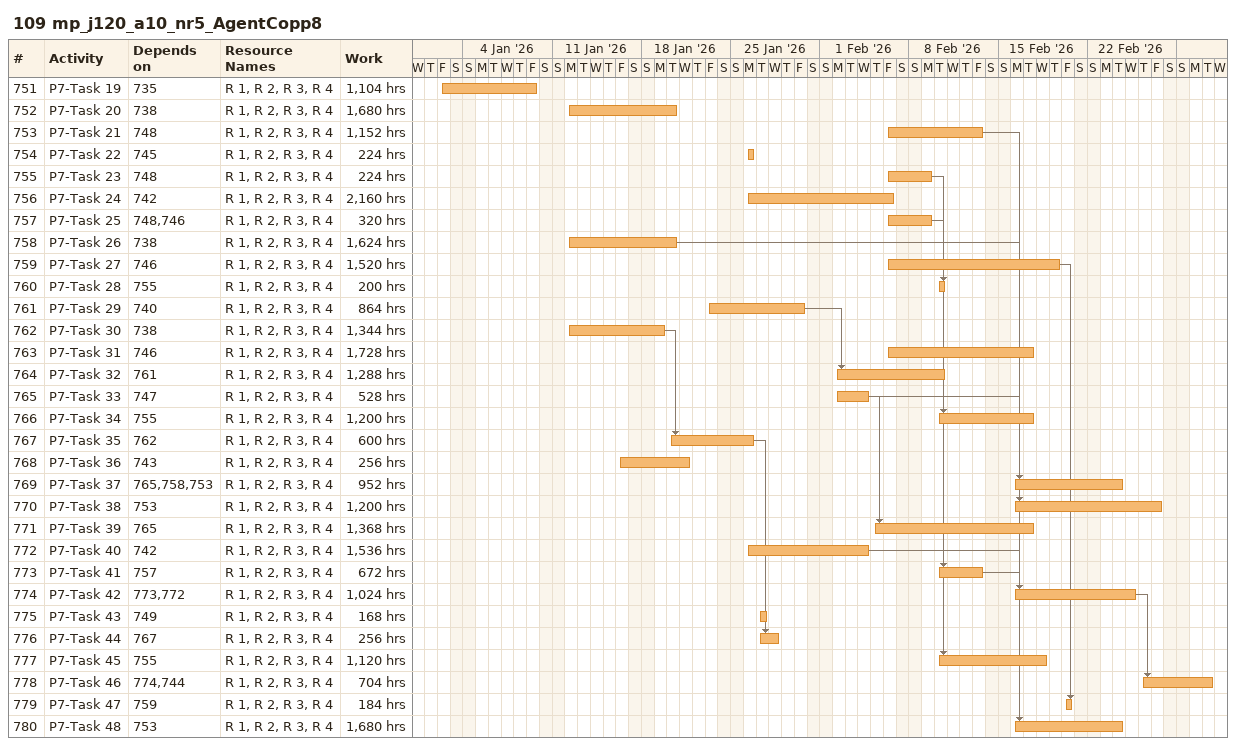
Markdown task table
109 mp_j120_a10_nr5_AgentCopp8

| ID | Task | Start | Finish | Predecessors | Resources | Work (h) |
|---|---|---|---|---|---|---|
| 751 | P7-Task 19 | 2026-01-02 | 2026-01-09 | 735 | R 1, R 2, R 3, R 4 | 1104 |
| 752 | P7-Task 20 | 2026-01-12 | 2026-01-20 | 738 | R 1, R 2, R 3, R 4 | 1680 |
| 753 | P7-Task 21 | 2026-02-06 | 2026-02-13 | 748 | R 1, R 2, R 3, R 4 | 1152 |
| 754 | P7-Task 22 | 2026-01-26 | 2026-01-26 | 745 | R 1, R 2, R 3, R 4 | 224 |
| 755 | P7-Task 23 | 2026-02-06 | 2026-02-09 | 748 | R 1, R 2, R 3, R 4 | 224 |
| 756 | P7-Task 24 | 2026-01-26 | 2026-02-06 | 742 | R 1, R 2, R 3, R 4 | 2160 |
| 757 | P7-Task 25 | 2026-02-06 | 2026-02-09 | 748, 746 | R 1, R 2, R 3, R 4 | 320 |
| 758 | P7-Task 26 | 2026-01-12 | 2026-01-20 | 738 | R 1, R 2, R 3, R 4 | 1624 |
| 759 | P7-Task 27 | 2026-02-06 | 2026-02-19 | 746 | R 1, R 2, R 3, R 4 | 1520 |
| 760 | P7-Task 28 | 2026-02-10 | 2026-02-10 | 755 | R 1, R 2, R 3, R 4 | 200 |
| 761 | P7-Task 29 | 2026-01-23 | 2026-01-30 | 740 | R 1, R 2, R 3, R 4 | 864 |
| 762 | P7-Task 30 | 2026-01-12 | 2026-01-19 | 738 | R 1, R 2, R 3, R 4 | 1344 |
| 763 | P7-Task 31 | 2026-02-06 | 2026-02-17 | 746 | R 1, R 2, R 3, R 4 | 1728 |
| 764 | P7-Task 32 | 2026-02-02 | 2026-02-10 | 761 | R 1, R 2, R 3, R 4 | 1288 |
| 765 | P7-Task 33 | 2026-02-02 | 2026-02-04 | 747 | R 1, R 2, R 3, R 4 | 528 |
| 766 | P7-Task 34 | 2026-02-10 | 2026-02-17 | 755 | R 1, R 2, R 3, R 4 | 1200 |
| 767 | P7-Task 35 | 2026-01-20 | 2026-01-26 | 762 | R 1, R 2, R 3, R 4 | 600 |
| 768 | P7-Task 36 | 2026-01-16 | 2026-01-21 | 743 | R 1, R 2, R 3, R 4 | 256 |
| 769 | P7-Task 37 | 2026-02-16 | 2026-02-24 | 765, 758, 753 | R 1, R 2, R 3, R 4 | 952 |
| 770 | P7-Task 38 | 2026-02-16 | 2026-02-27 | 753 | R 1, R 2, R 3, R 4 | 1200 |
| 771 | P7-Task 39 | 2026-02-05 | 2026-02-17 | 765 | R 1, R 2, R 3, R 4 | 1368 |
| 772 | P7-Task 40 | 2026-01-26 | 2026-02-04 | 742 | R 1, R 2, R 3, R 4 | 1536 |
| 773 | P7-Task 41 | 2026-02-10 | 2026-02-13 | 757 | R 1, R 2, R 3, R 4 | 672 |
| 774 | P7-Task 42 | 2026-02-16 | 2026-02-25 | 773, 772 | R 1, R 2, R 3, R 4 | 1024 |
| 775 | P7-Task 43 | 2026-01-27 | 2026-01-27 | 749 | R 1, R 2, R 3, R 4 | 168 |
| 776 | P7-Task 44 | 2026-01-27 | 2026-01-28 | 767 | R 1, R 2, R 3, R 4 | 256 |
| 777 | P7-Task 45 | 2026-02-10 | 2026-02-18 | 755 | R 1, R 2, R 3, R 4 | 1120 |
| 778 | P7-Task 46 | 2026-02-26 | 2026-03-03 | 774, 744 | R 1, R 2, R 3, R 4 | 704 |
| 779 | P7-Task 47 | 2026-02-20 | 2026-02-20 | 759 | R 1, R 2, R 3, R 4 | 184 |
| 780 | P7-Task 48 | 2026-02-16 | 2026-02-24 | 753 | R 1, R 2, R 3, R 4 | 1680 |
